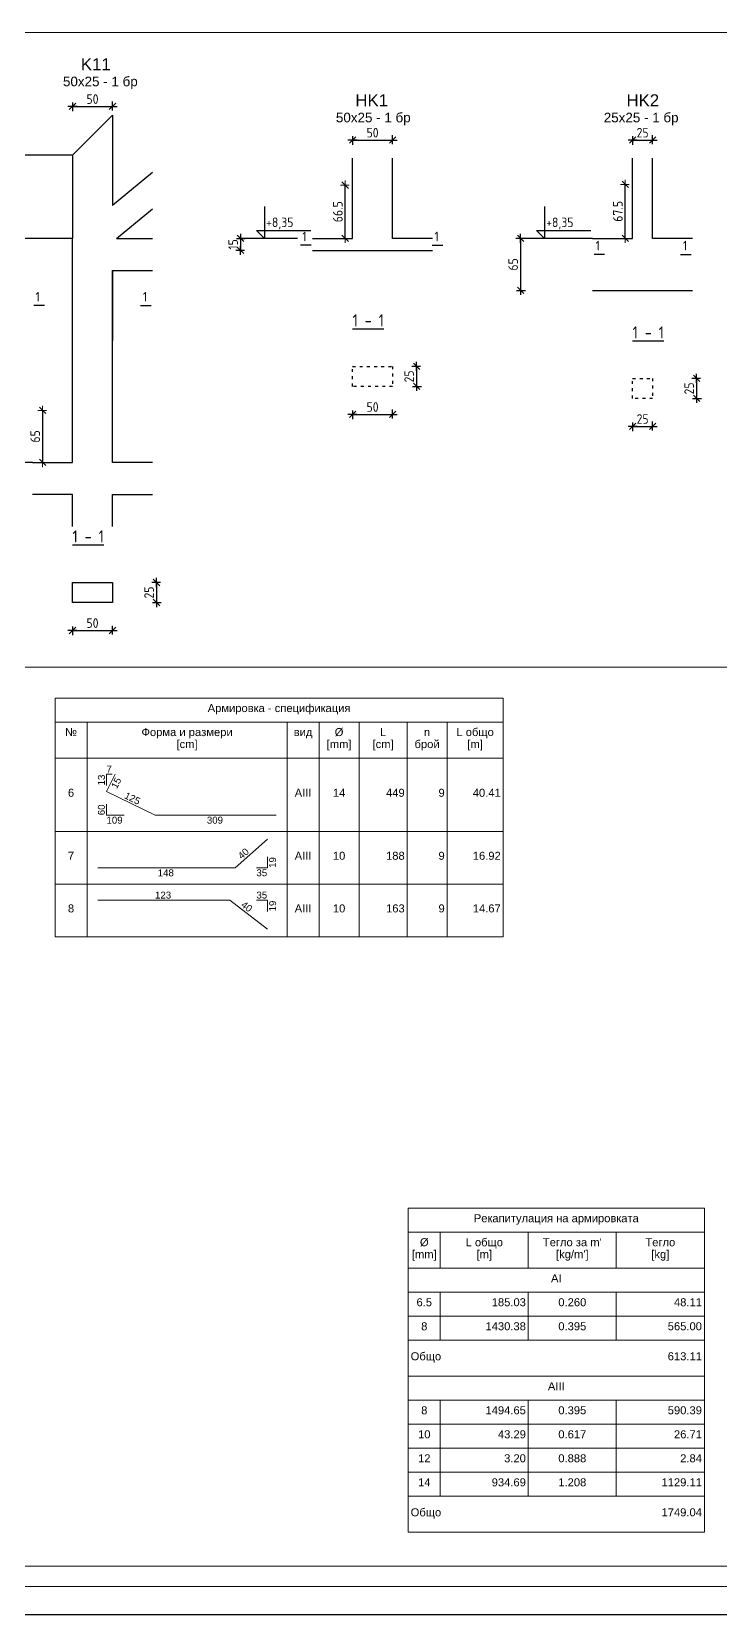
# Model space of a CAD drawing. Header units: millimetres. Extents: x 879 to 91735, y -13728 to 454.
# Drawn here: x 4730 to 5591, y -4934 to -2956 of the extents above; entities that cross this region are included whole.
import ezdxf
from ezdxf.enums import TextEntityAlignment as Align

# ---------------------------------------------------------------- set-up
doc = ezdxf.new("R2010")
doc.units = ezdxf.units.MM
doc.linetypes.add('ACAD_ISO03W100', pattern=[30, 12, -18])
for name, color, linetype, lineweight in [('0_txt', 7, 'Continuous', 18), ('1K_arm_koti', 5, 'Continuous', 20), ('1K_koti_razrezi', 3, 'Continuous', 25), ('1K_text-koloni', 3, 'Continuous', 35), ('TABLICA', 40, 'Continuous', 30)]:
    doc.layers.add(name, color=color, linetype=linetype, lineweight=lineweight)
for name, color, linetype in [('1K_SHA', 134, 'Continuous'), ('KTX', 1, 'Continuous'), ('KTXTXT', 4, 'Continuous')]:
    doc.layers.add(name, color=color, linetype=linetype)
doc.styles.add('A4TS14', font='ARIAL.TTF', dxfattribs={"height": 10})
doc.styles.add('A4TS15', font='ARIAL.TTF', dxfattribs={"height": 10})
doc.styles.add('DIM', font='romans.shx', dxfattribs={"width": 0.85})
doc.styles.add('Z1', font='ARIAL.TTF')
doc.dimstyles.new('RAZR1', dxfattribs={"dimtxt": 12, "dimasz": 1, "dimexe": 0.3, "dimexo": 0, "dimgap": 0, "dimtad": 0, "dimrnd": 0.1, "dimzin": 14, "dimdsep": 46, "dimtxsty": 'DIM', "dimblk": 'DIM2', "dimcen": 0.09, "dimse1": 1, "dimse2": 1, "dimclrd": 256, "dimclre": 256, "dimclrt": 41, "dimadec": 8, "dimazin": 0, "dimtfac": 2.307692, "dimtix": 1, "dimtmove": 2, "dimatfit": 3, "dimldrblk": 'DIM2', "dimfxl": 0, "dimtvp": 0.769231, "dimtolj": 1, "dimtzin": 14, "dimarcsym": 0})

# ---------------------------------------------------------------- blocks, each defined once
blk = doc.blocks.new('DIM2')
for p, q in [((-5.7, 0), (5.7, 0)), ((4, 4), (-4, -4)), ((0, -5), (0, 6))]:
    blk.add_line(p, q)
blk = doc.blocks.new('*D98')
at = {"layer": '1K_koti_razrezi', "lineweight": -2}
blk.add_line((4782.4, -3704.3), (4830.4, -3704.3), dxfattribs=at)
at = {"layer": 'Defpoints', "color": 0}
for p in [(4781.4, -3669.3), (4831.4, -3669.3), (4831.4, -3704.3)]:
    blk.add_point(p, dxfattribs=at)
at = {"layer": '1K_koti_razrezi', "lineweight": -2}
blk.add_blockref('DIM2', (4831.4, -3704.3), dxfattribs=at)
at = {"layer": '1K_koti_razrezi', "lineweight": -2, "rotation": 180}
blk.add_blockref('DIM2', (4781.4, -3704.3), dxfattribs=at)
at = {"layer": '1K_koti_razrezi', "color": 41, "insert": (4806.4, -3695), "char_height": 12, "attachment_point": 5, "style": 'DIM'}
blk.add_mtext('\\A1;50', dxfattribs=at)
blk = doc.blocks.new('*D99')
at = {"layer": '1K_koti_razrezi', "lineweight": -2}
blk.add_line((4886.4, -3645.3), (4886.4, -3668.3), dxfattribs=at)
at = {"layer": 'Defpoints', "color": 0}
for p in [(4831.4, -3644.3), (4831.4, -3669.3), (4886.4, -3669.3)]:
    blk.add_point(p, dxfattribs=at)
at = {"layer": '1K_koti_razrezi', "lineweight": -2}
for p, rotation in [((4886.4, -3644.3), 90), ((4886.4, -3669.3), 270)]:
    blk.add_blockref('DIM2', p, dxfattribs=dict(at, rotation=rotation))
at = {"layer": '1K_koti_razrezi', "color": 41, "insert": (4877.1, -3656.8), "char_height": 12, "attachment_point": 5, "rotation": 90, "style": 'DIM'}
blk.add_mtext('\\A1;25', dxfattribs=at)
blk = doc.blocks.new('*D100')
at = {"layer": '1K_koti_razrezi', "lineweight": -2}
blk.add_line((4641.4, -3493.3), (4641.4, -3215.3), dxfattribs=at)
at = {"layer": 'Defpoints', "color": 0}
for p in [(4641.4, -3214.3), (4731.4, -3214.3), (4731.4, -3494.3)]:
    blk.add_point(p, dxfattribs=at)
at = {"layer": '1K_koti_razrezi', "lineweight": -2}
for p, rotation in [((4641.4, -3214.3), 90), ((4641.4, -3494.3), 270)]:
    blk.add_blockref('DIM2', p, dxfattribs=dict(at, rotation=rotation))
at = {"layer": '1K_koti_razrezi', "color": 41, "insert": (4632.1, -3354.3), "char_height": 12, "attachment_point": 5, "rotation": 90, "style": 'DIM'}
blk.add_mtext('\\A1;280', dxfattribs=at)
blk = doc.blocks.new('*D101')
at = {"layer": '1K_koti_razrezi', "lineweight": -2}
blk.add_line((5132.4, -3434.3), (5180.4, -3434.3), dxfattribs=at)
at = {"layer": 'Defpoints', "color": 0}
for p in [(5131.4, -3399.3), (5181.4, -3399.3), (5181.4, -3434.3)]:
    blk.add_point(p, dxfattribs=at)
at = {"layer": '1K_koti_razrezi', "lineweight": -2, "rotation": 180}
blk.add_blockref('DIM2', (5131.4, -3434.3), dxfattribs=at)
at = {"layer": '1K_koti_razrezi', "lineweight": -2}
blk.add_blockref('DIM2', (5181.4, -3434.3), dxfattribs=at)
at = {"layer": '1K_koti_razrezi', "color": 41, "insert": (5156.4, -3425), "char_height": 12, "attachment_point": 5, "style": 'DIM'}
blk.add_mtext('\\A1;50', dxfattribs=at)
blk = doc.blocks.new('*D102')
at = {"layer": '1K_koti_razrezi', "lineweight": -2}
blk.add_line((5211.4, -3375.3), (5211.4, -3398.3), dxfattribs=at)
at = {"layer": 'Defpoints', "color": 0}
for p in [(5181.4, -3374.3), (5181.4, -3399.3), (5211.4, -3399.3)]:
    blk.add_point(p, dxfattribs=at)
at = {"layer": '1K_koti_razrezi', "lineweight": -2}
for p, rotation in [((5211.4, -3374.3), 90), ((5211.4, -3399.3), 270)]:
    blk.add_blockref('DIM2', p, dxfattribs=dict(at, rotation=rotation))
at = {"layer": '1K_koti_razrezi', "color": 41, "insert": (5202.1, -3386.8), "char_height": 12, "attachment_point": 5, "rotation": 90, "style": 'DIM'}
blk.add_mtext('\\A1;25', dxfattribs=at)
blk = doc.blocks.new('*D103')
at = {"layer": '1K_koti_razrezi', "lineweight": -2}
for p, q in [((4991.4, -3213.3), (4991.4, -3212.3)), ((4991.4, -3214.3), (4991.4, -3229.3)), ((4991.4, -3230.3), (4991.4, -3231.3))]:
    blk.add_line(p, q, dxfattribs=at)
at = {"layer": 'Defpoints', "color": 0}
for p in [(5081.4, -3214.3), (4991.4, -3229.3), (5081.4, -3229.3)]:
    blk.add_point(p, dxfattribs=at)
at = {"layer": '1K_koti_razrezi', "lineweight": -2}
for p, rotation in [((4991.4, -3229.3), 90), ((4991.4, -3214.3), 270)]:
    blk.add_blockref('DIM2', p, dxfattribs=dict(at, rotation=rotation))
at = {"layer": '1K_koti_razrezi', "color": 41, "insert": (4982.1, -3221.8), "char_height": 12, "attachment_point": 5, "rotation": 90, "style": 'DIM'}
blk.add_mtext('\\A1;15', dxfattribs=at)
blk = doc.blocks.new('*D112')
at = {"layer": '1K_koti_razrezi', "lineweight": -2}
blk.add_line((4782.4, -3049.4), (4830.4, -3049.4), dxfattribs=at)
at = {"layer": 'Defpoints', "color": 0}
for p in [(4831.4, -3049.4), (4831.4, -3060.3), (4781.4, -3110.3)]:
    blk.add_point(p, dxfattribs=at)
at = {"layer": '1K_koti_razrezi', "lineweight": -2, "rotation": 180}
blk.add_blockref('DIM2', (4781.4, -3049.4), dxfattribs=at)
at = {"layer": '1K_koti_razrezi', "lineweight": -2}
blk.add_blockref('DIM2', (4831.4, -3049.4), dxfattribs=at)
at = {"layer": '1K_koti_razrezi', "color": 41, "insert": (4806.4, -3040.2), "char_height": 12, "attachment_point": 5, "style": 'DIM'}
blk.add_mtext('\\A1;50', dxfattribs=at)
blk = doc.blocks.new('*D113')
at = {"layer": '1K_arm_koti', "lineweight": -2}
blk.add_line((4744.1, -3430.3), (4744.1, -3493.3), dxfattribs=at)
at = {"layer": 'Defpoints', "color": 0}
for p in [(4782.9, -3429.3), (4744.1, -3494.3), (4781.4, -3494.3)]:
    blk.add_point(p, dxfattribs=at)
at = {"layer": '1K_arm_koti', "lineweight": -2}
for p, rotation in [((4744.1, -3429.3), 90), ((4744.1, -3494.3), 270)]:
    blk.add_blockref('DIM2', p, dxfattribs=dict(at, rotation=rotation))
at = {"layer": '1K_arm_koti', "color": 41, "insert": (4734.8, -3461.8), "char_height": 12, "attachment_point": 5, "rotation": 90, "style": 'DIM'}
blk.add_mtext('\\A1;65', dxfattribs=at)
blk = doc.blocks.new('*D114')
at = {"layer": '1K_koti_razrezi', "lineweight": -2}
blk.add_line((4641.4, -3213.3), (4641.4, -3111.3), dxfattribs=at)
at = {"layer": 'Defpoints', "color": 0}
for p in [(4641.4, -3110.3), (4781.4, -3110.3), (4781.4, -3214.3)]:
    blk.add_point(p, dxfattribs=at)
at = {"layer": '1K_koti_razrezi', "lineweight": -2}
for p, rotation in [((4641.4, -3110.3), 90), ((4641.4, -3214.3), 270)]:
    blk.add_blockref('DIM2', p, dxfattribs=dict(at, rotation=rotation))
at = {"layer": '1K_koti_razrezi', "color": 41, "insert": (4632.1, -3162.3), "char_height": 12, "attachment_point": 5, "rotation": 90, "style": 'DIM'}
blk.add_mtext('\\A1;104', dxfattribs=at)
blk = doc.blocks.new('*D115')
at = {"layer": '1K_koti_razrezi', "lineweight": -2}
blk.add_line((4641.4, -3109.3), (4641.4, -3061.3), dxfattribs=at)
at = {"layer": 'Defpoints', "color": 0}
for p in [(4641.4, -3060.3), (4831.4, -3060.3), (4781.4, -3110.3)]:
    blk.add_point(p, dxfattribs=at)
at = {"layer": '1K_koti_razrezi', "lineweight": -2}
for p, rotation in [((4641.4, -3060.3), 90), ((4641.4, -3110.3), 270)]:
    blk.add_blockref('DIM2', p, dxfattribs=dict(at, rotation=rotation))
at = {"layer": '1K_koti_razrezi', "color": 41, "insert": (4632.1, -3085.3), "char_height": 12, "attachment_point": 5, "rotation": 90, "style": 'DIM'}
blk.add_mtext('\\A1;50', dxfattribs=at)
blk = doc.blocks.new('*D116')
at = {"layer": '1K_koti_razrezi', "lineweight": -2}
blk.add_line((5482.4, -3449.3), (5505.4, -3449.3), dxfattribs=at)
at = {"layer": 'Defpoints', "color": 0}
for p in [(5481.4, -3414.3), (5506.4, -3414.3), (5506.4, -3449.3)]:
    blk.add_point(p, dxfattribs=at)
at = {"layer": '1K_koti_razrezi', "lineweight": -2, "rotation": 180}
blk.add_blockref('DIM2', (5481.4, -3449.3), dxfattribs=at)
at = {"layer": '1K_koti_razrezi', "lineweight": -2}
blk.add_blockref('DIM2', (5506.4, -3449.3), dxfattribs=at)
at = {"layer": '1K_koti_razrezi', "color": 41, "insert": (5493.9, -3440), "char_height": 12, "attachment_point": 5, "style": 'DIM'}
blk.add_mtext('\\A1;25', dxfattribs=at)
blk = doc.blocks.new('*D117')
at = {"layer": '1K_koti_razrezi', "lineweight": -2}
blk.add_line((5561.4, -3390.3), (5561.4, -3413.3), dxfattribs=at)
at = {"layer": 'Defpoints', "color": 0}
for p in [(5506.4, -3389.3), (5506.4, -3414.3), (5561.4, -3414.3)]:
    blk.add_point(p, dxfattribs=at)
at = {"layer": '1K_koti_razrezi', "lineweight": -2}
for p, rotation in [((5561.4, -3389.3), 90), ((5561.4, -3414.3), 270)]:
    blk.add_blockref('DIM2', p, dxfattribs=dict(at, rotation=rotation))
at = {"layer": '1K_koti_razrezi', "color": 41, "insert": (5552.1, -3401.8), "char_height": 12, "attachment_point": 5, "rotation": 90, "style": 'DIM'}
blk.add_mtext('\\A1;25', dxfattribs=at)
blk = doc.blocks.new('*D118')
at = {"layer": '1K_koti_razrezi', "lineweight": -2}
blk.add_line((5341.4, -3215.3), (5341.4, -3278.3), dxfattribs=at)
at = {"layer": 'Defpoints', "color": 0}
for p in [(5431.4, -3214.3), (5341.4, -3279.3), (5431.4, -3279.3)]:
    blk.add_point(p, dxfattribs=at)
at = {"layer": '1K_koti_razrezi', "lineweight": -2}
for p, rotation in [((5341.4, -3214.3), 90), ((5341.4, -3279.3), 270)]:
    blk.add_blockref('DIM2', p, dxfattribs=dict(at, rotation=rotation))
at = {"layer": '1K_koti_razrezi', "color": 41, "insert": (5332.1, -3246.8), "char_height": 12, "attachment_point": 5, "rotation": 90, "style": 'DIM'}
blk.add_mtext('\\A1;65', dxfattribs=at)
blk = doc.blocks.new('*D119')
at = {"layer": '1K_koti_razrezi', "lineweight": -2}
blk.add_line((5132.4, -3091.5), (5180.4, -3091.5), dxfattribs=at)
at = {"layer": 'Defpoints', "color": 0}
for p in [(5181.4, -3091.5), (5131.4, -3214.3), (5181.4, -3214.3)]:
    blk.add_point(p, dxfattribs=at)
at = {"layer": '1K_koti_razrezi', "lineweight": -2, "rotation": 180}
blk.add_blockref('DIM2', (5131.4, -3091.5), dxfattribs=at)
at = {"layer": '1K_koti_razrezi', "lineweight": -2}
blk.add_blockref('DIM2', (5181.4, -3091.5), dxfattribs=at)
at = {"layer": '1K_koti_razrezi', "color": 41, "insert": (5156.4, -3082.2), "char_height": 12, "attachment_point": 5, "style": 'DIM'}
blk.add_mtext('\\A1;50', dxfattribs=at)
blk = doc.blocks.new('*D120')
at = {"layer": '1K_koti_razrezi', "lineweight": -2}
blk.add_line((5482.4, -3091.5), (5505.4, -3091.5), dxfattribs=at)
at = {"layer": 'Defpoints', "color": 0}
for p in [(5506.4, -3091.5), (5481.4, -3214.3), (5506.4, -3214.3)]:
    blk.add_point(p, dxfattribs=at)
at = {"layer": '1K_koti_razrezi', "lineweight": -2, "rotation": 180}
blk.add_blockref('DIM2', (5481.4, -3091.5), dxfattribs=at)
at = {"layer": '1K_koti_razrezi', "lineweight": -2}
blk.add_blockref('DIM2', (5506.4, -3091.5), dxfattribs=at)
at = {"layer": '1K_koti_razrezi', "color": 41, "insert": (5493.9, -3082.2), "char_height": 12, "attachment_point": 5, "style": 'DIM'}
blk.add_mtext('\\A1;25', dxfattribs=at)
blk = doc.blocks.new('*D121')
at = {"layer": '1K_arm_koti', "lineweight": -2}
blk.add_line((5122.2, -3213.3), (5122.2, -3148.8), dxfattribs=at)
at = {"layer": 'Defpoints', "color": 0}
for p in [(5122.2, -3147.8), (5133.9, -3147.8), (5131.4, -3214.3)]:
    blk.add_point(p, dxfattribs=at)
at = {"layer": '1K_arm_koti', "lineweight": -2}
for p, rotation in [((5122.2, -3147.8), 90), ((5122.2, -3214.3), 270)]:
    blk.add_blockref('DIM2', p, dxfattribs=dict(at, rotation=rotation))
at = {"layer": '1K_arm_koti', "color": 41, "insert": (5113, -3181), "char_height": 12, "attachment_point": 5, "rotation": 90, "style": 'DIM'}
blk.add_mtext('\\A1;66.5', dxfattribs=at)
blk = doc.blocks.new('*D122')
at = {"layer": '1K_arm_koti', "lineweight": -2}
blk.add_line((5472.2, -3213.3), (5472.2, -3147.8), dxfattribs=at)
at = {"layer": 'Defpoints', "color": 0}
for p in [(5472.2, -3146.8), (5503.9, -3146.8), (5506.4, -3214.3)]:
    blk.add_point(p, dxfattribs=at)
at = {"layer": '1K_arm_koti', "lineweight": -2}
for p, rotation in [((5472.2, -3146.8), 90), ((5472.2, -3214.3), 270)]:
    blk.add_blockref('DIM2', p, dxfattribs=dict(at, rotation=rotation))
at = {"layer": '1K_arm_koti', "color": 41, "insert": (5463, -3180.5), "char_height": 12, "attachment_point": 5, "rotation": 90, "style": 'DIM'}
blk.add_mtext('\\A1;67.5', dxfattribs=at)

msp = doc.modelspace()

# ---------------------------------------------------------------- linework, layer by layer
at = {"layer": '0_txt'}
msp.add_lwpolyline([(3492.366, -4898.755), (6472.535, -4898.755), (6472.535, -1968.755), (3492.366, -1968.755), (3492.366, -4898.755)], dxfattribs=at)
msp.add_lwpolyline([(3517.366, -4873.755), (6447.535, -4873.755), (6447.535, -1993.755), (3517.366, -1993.755)], close=True, dxfattribs=at)
at = {"layer": '1K_arm_koti', "color": 7}
for p, q in [((4759.574, -3788.738), (5319.574, -3788.738)), ((4759.574, -3788.738), (4759.574, -3863.738)), ((5319.574, -3788.738), (5319.574, -3863.738)), ((4759.574, -3818.738), (5319.574, -3818.738)), ((4799.574, -3818.738), (4799.574, -3863.738)), ((5049.574, -3818.738), (5049.574, -3863.738)), ((5089.574, -3818.738), (5089.574, -3863.738)), ((5139.574, -3818.738), (5139.574, -3863.738)), ((5199.574, -3818.738), (5199.574, -3863.738)), ((5249.574, -3818.738), (5249.574, -3863.738)), ((4759.574, -3863.738), (5319.574, -3863.738)), ((4759.574, -3863.738), (4759.574, -3955.425)), ((4799.574, -3863.738), (4799.574, -3955.425)), ((5049.574, -3863.738), (5049.574, -3955.425)), ((5089.574, -3863.738), (5089.574, -3955.425)), ((5139.574, -3863.738), (5139.574, -3955.425)), ((5199.574, -3863.738), (5199.574, -3955.425)), ((5249.574, -3863.738), (5249.574, -3955.425)), ((5319.574, -3863.738), (5319.574, -3955.425)), ((4830.875, -3883.988), (4823.875, -3883.988)), ((4823.875, -3883.988), (4823.875, -3897.988)), ((4823.875, -3935.174), (4823.875, -3921.174)), ((4845.875, -3935.174), (4823.875, -3935.174)), ((4759.574, -3955.425), (5319.574, -3955.425)), ((4759.574, -3955.425), (4759.574, -4021.199)), ((4799.574, -3955.425), (4799.574, -4021.199)), ((5049.574, -3955.425), (5049.574, -4021.199)), ((5089.574, -3955.425), (5089.574, -4021.199)), ((5139.574, -3955.425), (5139.574, -4021.199)), ((5199.574, -3955.425), (5199.574, -4021.199)), ((5249.574, -3955.425), (5249.574, -4021.199)), ((5319.574, -3955.425), (5319.574, -4021.199)), ((5025.273, -4000.949), (5025.273, -3986.949)), ((5011.273, -4000.949), (5025.273, -4000.949)), ((4759.574, -4021.199), (5319.574, -4021.199)), ((4759.574, -4021.199), (4759.574, -4086.974)), ((4799.574, -4021.199), (4799.574, -4086.974)), ((5049.574, -4021.199), (5049.574, -4086.974)), ((5089.574, -4021.199), (5089.574, -4086.974)), ((5139.574, -4021.199), (5139.574, -4086.974)), ((5199.574, -4021.199), (5199.574, -4086.974)), ((5249.574, -4021.199), (5249.574, -4086.974)), ((5319.574, -4021.199), (5319.574, -4086.974)), ((5011.273, -4041.45), (5025.273, -4041.45)), ((5025.273, -4041.45), (5025.273, -4055.45)), ((4759.574, -4086.974), (5319.574, -4086.974)), ((5201.034, -4426.246), (5571.034, -4426.246)), ((5201.034, -4426.246), (5201.034, -4501.246)), ((5571.034, -4426.246), (5571.034, -4501.246)), ((5201.034, -4456.246), (5571.034, -4456.246)), ((5241.034, -4456.246), (5241.034, -4501.246)), ((5351.034, -4456.246), (5351.034, -4501.246)), ((5461.034, -4456.246), (5461.034, -4501.246)), ((5201.034, -4501.246), (5571.034, -4501.246)), ((5201.034, -4501.246), (5201.034, -4531.246)), ((5571.034, -4501.246), (5571.034, -4531.246)), ((5201.034, -4531.246), (5571.034, -4531.246)), ((5201.034, -4531.246), (5201.034, -4561.246)), ((5241.034, -4531.246), (5241.034, -4561.246)), ((5351.034, -4531.246), (5351.034, -4561.246)), ((5461.034, -4531.246), (5461.034, -4561.246)), ((5571.034, -4531.246), (5571.034, -4561.246)), ((5201.034, -4561.246), (5571.034, -4561.246)), ((5201.034, -4561.246), (5201.034, -4591.246)), ((5241.034, -4561.246), (5241.034, -4591.246)), ((5351.034, -4561.246), (5351.034, -4591.246)), ((5461.034, -4561.246), (5461.034, -4591.246)), ((5571.034, -4561.246), (5571.034, -4591.246)), ((5201.034, -4591.246), (5571.034, -4591.246)), ((5201.034, -4591.246), (5201.034, -4636.246)), ((5571.034, -4591.246), (5571.034, -4636.246)), ((5201.034, -4636.246), (5571.034, -4636.246)), ((5201.034, -4636.246), (5201.034, -4666.246)), ((5571.034, -4636.246), (5571.034, -4666.246)), ((5201.034, -4666.246), (5571.034, -4666.246)), ((5201.034, -4666.246), (5201.034, -4696.246)), ((5241.034, -4666.246), (5241.034, -4696.246)), ((5351.034, -4666.246), (5351.034, -4696.246)), ((5461.034, -4666.246), (5461.034, -4696.246)), ((5571.034, -4666.246), (5571.034, -4696.246)), ((5201.034, -4696.246), (5571.034, -4696.246)), ((5201.034, -4696.246), (5201.034, -4726.246)), ((5241.034, -4696.246), (5241.034, -4726.246)), ((5351.034, -4696.246), (5351.034, -4726.246)), ((5461.034, -4696.246), (5461.034, -4726.246)), ((5571.034, -4696.246), (5571.034, -4726.246)), ((5201.034, -4726.246), (5571.034, -4726.246)), ((5201.034, -4726.246), (5201.034, -4756.246)), ((5241.034, -4726.246), (5241.034, -4756.246)), ((5351.034, -4726.246), (5351.034, -4756.246)), ((5461.034, -4726.246), (5461.034, -4756.246)), ((5571.034, -4726.246), (5571.034, -4756.246)), ((5201.034, -4756.246), (5571.034, -4756.246)), ((5201.034, -4756.246), (5201.034, -4786.246)), ((5241.034, -4756.246), (5241.034, -4786.246)), ((5351.034, -4756.246), (5351.034, -4786.246)), ((5461.034, -4756.246), (5461.034, -4786.246)), ((5571.034, -4756.246), (5571.034, -4786.246)), ((5201.034, -4786.246), (5571.034, -4786.246)), ((5201.034, -4786.246), (5201.034, -4831.246)), ((5571.034, -4786.246), (5571.034, -4831.246)), ((5201.034, -4831.246), (5571.034, -4831.246))]:
    msp.add_line(p, q, dxfattribs=at)
at = {"layer": '1K_arm_koti'}
msp.add_lwpolyline([(3557.366, -2957.192), (5617.95, -2957.186), (5617.95, -3750.155), (3557.366, -3750.161)], close=True, dxfattribs=at)
at = {"layer": '1K_arm_koti', "color": 5}
for points in [[(4834.584, -3883.988), (4823.875, -3905.387), (4884.575, -3935.174), (5036.073, -3935.174)], [(4813.075, -4000.949), (4984.686, -4000.949), (5025.273, -3964.875)], [(4813.075, -4041.45), (4978.233, -4041.45), (5025.273, -4077.524)]]:
    msp.add_lwpolyline(points, dxfattribs=at)
at = {"layer": '1K_koti_razrezi'}
for p, q in [((4781.368, -3214.251), (4641.368, -3214.251)), ((5062.805, -3214.251), (4991.368, -3214.251)), ((5431.368, -3214.251), (5341.368, -3214.251)), ((4731.368, -3494.251), (4641.368, -3494.251))]:
    msp.add_line(p, q, dxfattribs=at)
msp.add_lwpolyline([(4781.368, -3110.256), (4647.368, -3110.256)], dxfattribs=at)
at = {"layer": '1K_SHA'}
for p, q in [((4836.41, -3214.251), (4881.368, -3214.251)), ((5081.368, -3229.251), (5231.368, -3229.251)), ((5431.368, -3279.251), (5556.368, -3279.251))]:
    msp.add_line(p, q, dxfattribs=at)
for points in [[(4781.368, -3110.256), (4831.368, -3060.256)], [(4831.368, -3060.256), (4831.368, -3173.057)], [(4781.368, -3110.256), (4781.368, -3214.251)], [(5081.368, -3214.251), (5131.368, -3214.251), (5131.368, -3114.251)], [(5231.368, -3214.251), (5181.368, -3214.251), (5181.368, -3114.251)], [(5431.368, -3214.251), (5481.368, -3214.251), (5481.368, -3114.251)], [(5556.368, -3214.251), (5506.368, -3214.251), (5506.368, -3114.251)], [(4881.368, -3131.862), (4831.368, -3173.057)], [(4836.41, -3214.251), (4881.368, -3177.211)], [(4731.368, -3494.251), (4781.368, -3494.251), (4781.368, -3254.251), (4781.368, -3214.251)], [(4881.368, -3494.251), (4831.368, -3494.251), (4831.368, -3254.251), (4881.368, -3254.251)], [(4831.368, -3254.251), (4831.368, -3342.012)], [(4781.368, -3574.251), (4781.368, -3534.251), (4731.368, -3534.251)], [(4831.368, -3574.251), (4831.368, -3534.251), (4881.368, -3534.251)], [(4781.368, -3644.251), (4831.368, -3644.251), (4831.368, -3669.251), (4781.368, -3669.251), (4781.368, -3644.251)]]:
    msp.add_lwpolyline(points, dxfattribs=at)
at = {"layer": '1K_SHA', "linetype": 'ACAD_ISO03W100', "ltscale": 0.3}
for points in [[(5131.368, -3374.251), (5181.368, -3374.251), (5181.368, -3399.251), (5131.368, -3399.251), (5131.368, -3374.251)], [(5481.368, -3389.251), (5506.368, -3389.251), (5506.368, -3414.251), (5481.368, -3414.251), (5481.368, -3389.251)]]:
    msp.add_lwpolyline(points, dxfattribs=at)
at = {"layer": 'KTX'}
for p, q in [((5079.752, -3222.963), (5066.552, -3222.963)), ((5230.84, -3222.963), (5244.04, -3222.963)), ((5446.368, -3234.251), (5433.168, -3234.251)), ((5541.368, -3234.251), (5554.568, -3234.251)), ((4746.368, -3298.251), (4733.168, -3298.251)), ((4866.368, -3298.251), (4879.568, -3298.251))]:
    msp.add_line(p, q, dxfattribs=at)
for points in [[(5021.368, -3174.251), (5021.368, -3214.251), (5011.368, -3204.251), (5079.368, -3204.251)], [(5371.368, -3174.251), (5371.368, -3214.251), (5361.368, -3204.251), (5429.368, -3204.251)]]:
    msp.add_lwpolyline(points, dxfattribs=at)
at = {"layer": 'TABLICA'}
msp.add_lwpolyline([(3407.366, -4933.755), (6507.535, -4933.755), (6507.535, -1933.755), (3407.366, -1933.755)], close=True, dxfattribs=at)

# ---------------------------------------------------------------- texts
at = {"layer": '1K_arm_koti', "color": 7, "style": 'A4TS14'}
for s, p in [('Армировка - спецификация', (5039.574, -3796.238)), ('№', (4779.574, -3826.238)), ('Форма и размери', (4924.574, -3826.238)), ('вид', (5069.574, -3826.238)), ('%%c', (5114.574, -3826.238)), ('L', (5169.574, -3826.238)), ('n', (5224.574, -3826.238)), ('L общо', (5284.574, -3826.238)), ('[cm]', (4924.574, -3841.238)), ('[mm]', (5114.574, -3841.238)), ('[cm]', (5169.574, -3841.238)), ('брой', (5224.574, -3841.238)), ('[m]', (5284.574, -3841.238)), ('6', (4779.574, -3902.081)), ('AIII', (5069.574, -3902.081)), ('14', (5114.574, -3902.081)), ('7', (4779.574, -3980.812)), ('AIII', (5069.574, -3980.812)), ('10', (5114.574, -3980.812)), ('8', (4779.574, -4046.587)), ('AIII', (5069.574, -4046.587)), ('10', (5114.574, -4046.587)), ('Рекапитулация на армировката', (5386.034, -4433.746)), ('%%c', (5221.034, -4463.746)), ('L общо', (5296.034, -4463.746)), ("Тегло за m'", (5406.034, -4463.746)), ('Тегло', (5516.034, -4463.746)), ('[mm]', (5221.034, -4478.746)), ('[m]', (5296.034, -4478.746)), ("[kg/m']", (5406.034, -4478.746)), ('[kg]', (5516.034, -4478.746)), ('AI', (5386.034, -4508.746)), ('6.5', (5221.034, -4538.746)), ('0.260', (5406.034, -4538.746)), ('8', (5221.034, -4568.746)), ('0.395', (5406.034, -4568.746)), ('AIII', (5386.034, -4643.746)), ('8', (5221.034, -4673.746)), ('0.395', (5406.034, -4673.746)), ('10', (5221.034, -4703.746)), ('0.617', (5406.034, -4703.746)), ('12', (5221.034, -4733.746)), ('0.888', (5406.034, -4733.746)), ('14', (5221.034, -4763.746)), ('1.208', (5406.034, -4763.746))]:
    msp.add_text(s, height=10, dxfattribs=at).set_placement(p, align=Align.TOP_CENTER)
for s, p in [('449', (5196.574, -3902.081)), ('9', (5246.574, -3902.081)), ('40.41', (5316.574, -3902.081)), ('188', (5196.574, -3980.812)), ('9', (5246.574, -3980.812)), ('16.92', (5316.574, -3980.812)), ('163', (5196.574, -4046.587)), ('9', (5246.574, -4046.587)), ('14.67', (5316.574, -4046.587)), ('185.03', (5348.034, -4538.746)), ('48.11', (5568.034, -4538.746)), ('1430.38', (5348.034, -4568.746)), ('565.00', (5568.034, -4568.746)), ('613.11', (5568.034, -4606.246)), ('1494.65', (5348.034, -4673.746)), ('590.39', (5568.034, -4673.746)), ('43.29', (5348.034, -4703.746)), ('26.71', (5568.034, -4703.746)), ('3.20', (5348.034, -4733.746)), ('2.84', (5568.034, -4733.746)), ('934.69', (5348.034, -4763.746)), ('1129.11', (5568.034, -4763.746)), ('1749.04', (5568.034, -4801.246))]:
    msp.add_text(s, height=10, dxfattribs=at).set_placement(p, align=Align.TOP_RIGHT)
for p in [(5204.034, -4606.246), (5204.034, -4801.246)]:
    msp.add_text('Общо', height=10, dxfattribs=at).set_placement(p, align=Align.TOP_LEFT)
at = {"layer": '1K_arm_koti', "color": 7, "char_height": 8.65385, "attachment_point": 1, "style": 'A4TS15'}
for s, insert in [('{\\fArial|b0|i0|c0|p0;7}', (4823.875, -3873.104)), ('{\\fArial|b0|i0|c0|p0;109}', (4823.875, -3937)), ('{\\fArial|b0|i0|c0|p0;309}', (4949.32, -3937)), ('{\\fArial|b0|i0|c0|p0;148}', (4887.924, -4002.775)), ('{\\fArial|b0|i0|c0|p0;35}', (5011.283, -4002.775)), ('{\\fArial|b0|i0|c0|p0;123}', (4884.534, -4030.58)), ('{\\fArial|b0|i0|c0|p0;35}', (5011.283, -4030.58))]:
    msp.add_mtext(s, dxfattribs=dict(at, insert=insert))
for s, insert, rotation in [('{\\fArial|b0|i0|c0|p0;13}', (4813.182, -3897.88), 90), ('{\\fArial|b0|i0|c0|p0;15}', (4829.091, -3898.923), 63.4), ('{\\fArial|b0|i0|c0|p0;125}', (4849.172, -3905.704), 333.7), ('{\\fArial|b0|i0|c0|p0;60}', (4813.182, -3935.174), 90), ('{\\fArial|b0|i0|c0|p0;40}', (4987.028, -3984.258), 41.2), ('{\\fArial|b0|i0|c0|p0;19}', (5027.192, -4000.949), 90), ('{\\fArial|b0|i0|c0|p0;40}', (4996.417, -4041.794), 323.3), ('{\\fArial|b0|i0|c0|p0;19}', (5027.192, -4055.356), 90)]:
    msp.add_mtext(s, dxfattribs=dict(at, insert=insert, rotation=rotation))
at = {"layer": '1K_text-koloni', "style": 'Z1'}
for s, p in [('K11', (4810.463, -2989.196)), ('HK1', (5155.345, -3034.251)), ('HK2', (5494.151, -3034.251))]:
    msp.add_text(s, height=15, dxfattribs=at).set_placement(p, align=Align.TOP_CENTER)
for s, p in [('50x25 - 1 бр', (4769.496, -3024.196)), ('50x25 - 1 бр', (5110.603, -3069.251)), ('25x25 - 1 бр', (5445.342, -3069.251))]:
    msp.add_text(s, height=12, dxfattribs=at).set_placement(p)
at = {"layer": 'KTXTXT', "style": 'DIM', "width": 0.85}
for s, height, p in [('+8,35', 12, (5023.368, -3200.251)), ('+8,35', 12, (5373.368, -3200.251)), ('1', 12, (5068.552, -3217.963)), ('1', 12, (5233.783, -3217.963)), ('1', 12, (5435.168, -3229.251)), ('1', 12, (5544.311, -3229.251)), ('1', 12, (4735.168, -3293.251)), ('1', 12, (4869.311, -3293.251)), ('%%U1 - 1', 15, (5131.368, -3324.251)), ('%%U1 - 1', 15, (5481.368, -3339.251)), ('%%U1 - 1', 15, (4781.368, -3594.251))]:
    msp.add_text(s, height=height, dxfattribs=at).set_placement(p)

# ---------------------------------------------------------------- dimensions: what is measured, and where the dimension line sits
at = {"layer": '1K_arm_koti'}
for base, p1, p2, picture, middle in [((5122.205, -3147.751), (5131.368, -3214.251), (5133.868, -3147.751), '*D121', (5112.974, -3181.001)), ((5472.205, -3146.751), (5506.368, -3214.251), (5503.868, -3146.751), '*D122', (5462.974, -3180.501)), ((4744.059, -3494.251), (4782.868, -3429.251), (4781.368, -3494.251), '*D113', (4734.829, -3461.751))]:
    dim = msp.add_linear_dim(base=base, p1=p1, p2=p2, angle=90, dimstyle='RAZR1', dxfattribs=at)
    dim.commit()
    dim.dimension.update_dxf_attribs({"geometry": picture, "text_midpoint": middle})
at = {"layer": '1K_koti_razrezi'}
for base, p1, p2, picture, middle in [((4831.368, -3049.434), (4781.368, -3110.256), (4831.368, -3060.256), '*D112', (4806.368, -3040.204)), ((5181.368, -3091.467), (5131.368, -3214.251), (5181.368, -3214.251), '*D119', (5156.368, -3082.236)), ((5506.368, -3091.467), (5481.368, -3214.251), (5506.368, -3214.251), '*D120', (5493.868, -3082.236)), ((5181.368, -3434.251), (5131.368, -3399.251), (5181.368, -3399.251), '*D101', (5156.368, -3425.021)), ((5506.368, -3449.251), (5481.368, -3414.251), (5506.368, -3414.251), '*D116', (5493.868, -3440.021)), ((4831.368, -3704.251), (4781.368, -3669.251), (4831.368, -3669.251), '*D98', (4806.368, -3695.021))]:
    dim = msp.add_linear_dim(base=base, p1=p1, p2=p2, dimstyle='RAZR1', dxfattribs=at)
    dim.commit()
    dim.dimension.update_dxf_attribs({"geometry": picture, "text_midpoint": middle})
for base, p1, p2, picture, middle in [((4641.368, -3060.256), (4781.368, -3110.256), (4831.368, -3060.256), '*D115', (4632.137, -3085.256)), ((4641.36811, -3110.25643), (4781.36811, -3214.25138), (4781.36811, -3110.25643), '*D114', (4632.13734, -3162.2539)), ((4641.368, -3214.251), (4731.368, -3494.251), (4731.368, -3214.251), '*D100', (4632.137, -3354.251)), ((4991.368, -3229.251), (5081.368, -3214.251), (5081.368, -3229.251), '*D103', (4982.137, -3221.751)), ((5341.368, -3279.251), (5431.368, -3214.251), (5431.368, -3279.251), '*D118', (5332.137, -3246.751)), ((5211.368, -3399.251), (5181.368, -3374.251), (5181.368, -3399.251), '*D102', (5202.137, -3386.751)), ((5561.368, -3414.251), (5506.368, -3389.251), (5506.368, -3414.251), '*D117', (5552.137, -3401.751)), ((4886.368, -3669.251), (4831.368, -3644.251), (4831.368, -3669.251), '*D99', (4877.137, -3656.751))]:
    dim = msp.add_linear_dim(base=base, p1=p1, p2=p2, angle=90, dimstyle='RAZR1', dxfattribs=at)
    dim.commit()
    dim.dimension.update_dxf_attribs({"geometry": picture, "text_midpoint": middle})

doc.saveas('drawing.dxf')
